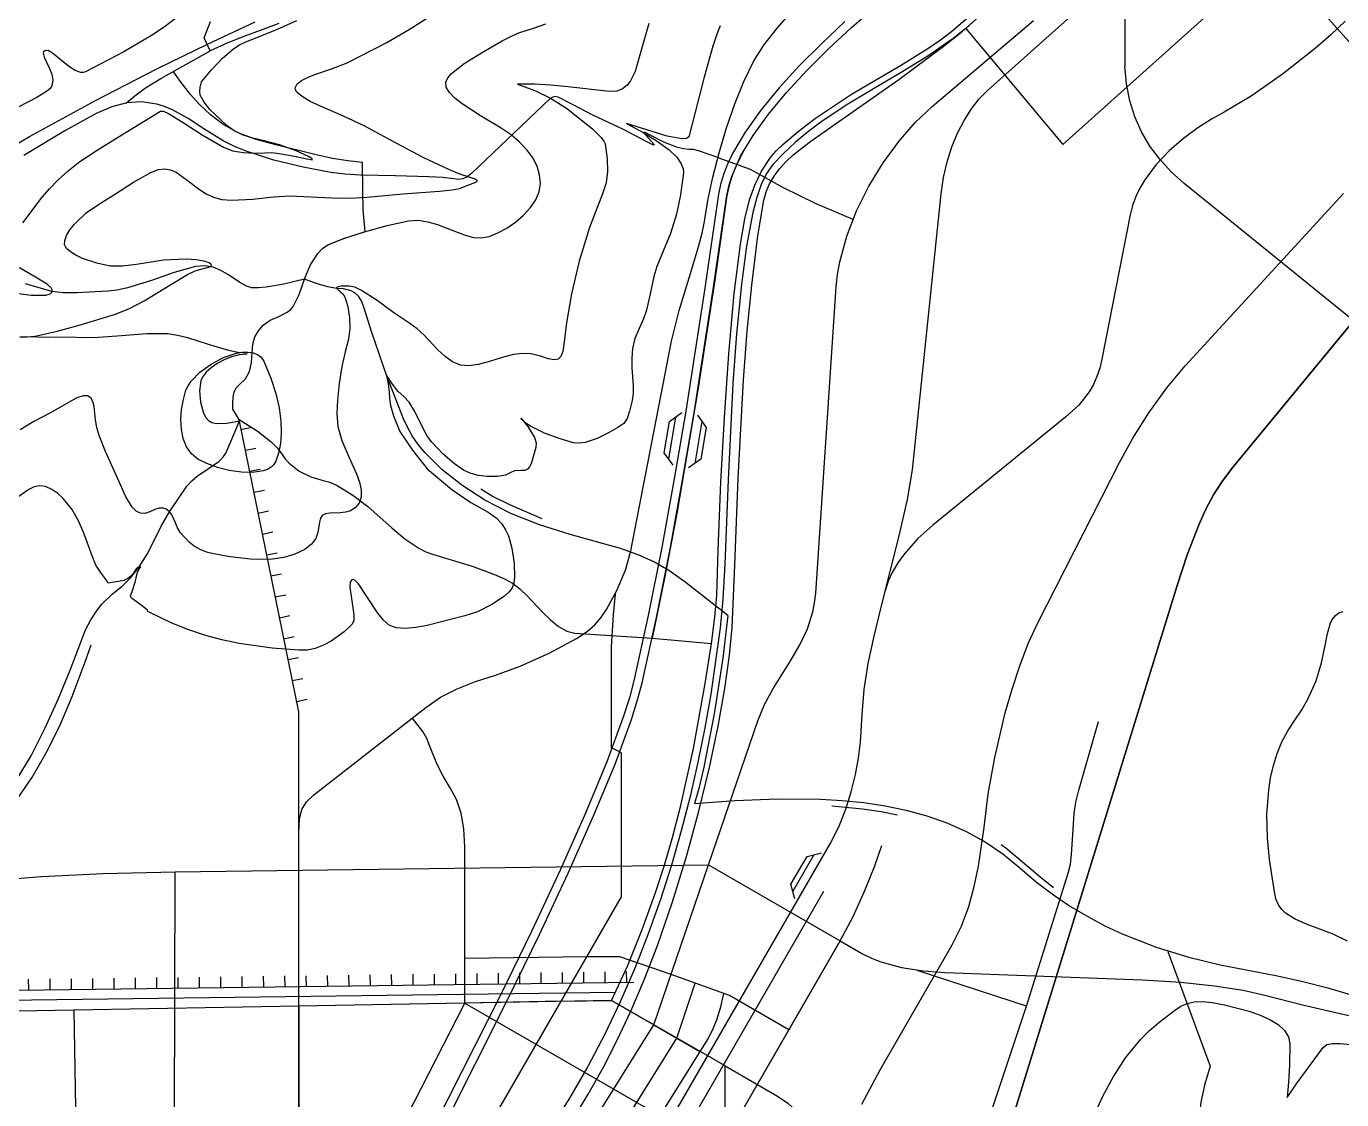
# Model space of a CAD drawing. Header units: millimetres. Extents: x 2 to 2848, y 1 to 2248.
# Drawn here: x 520.7 to 767.1, y 692.7 to 893.7 of the extents above; entities that cross this region are included whole.
import ezdxf

# ---------------------------------------------------------------- set-up
doc = ezdxf.new("R2010")
doc.units = ezdxf.units.MM
for name, color, linetype in [('100m', 7, 'CONTINUOUS'), ('1x', 7, 'CONTINUOUS'), ('1xx', 7, 'CONTINUOUS'), ('1x淵', 7, 'CONTINUOUS'), ('200m', 7, 'CONTINUOUS'), ('500m', 7, 'CONTINUOUS'), ('9x', 7, 'CONTINUOUS'), ('9xx', 7, 'CONTINUOUS'), ('9xx淵', 7, 'CONTINUOUS'), ('9x淵', 7, 'CONTINUOUS'), ('州境', 7, 'CONTINUOUS'), ('市街地', 7, 'CONTINUOUS'), ('新幹線', 7, 'CONTINUOUS'), ('汀洲市道', 7, 'CONTINUOUS'), ('汀洲電鉄', 7, 'CONTINUOUS'), ('河川・湖沼', 7, 'CONTINUOUS'), ('浦州市道', 7, 'CONTINUOUS'), ('浦州線', 7, 'CONTINUOUS'), ('濼水電鉄', 7, 'CONTINUOUS'), ('禾州新交通', 7, 'CONTINUOUS'), ('纜車・索道', 7, 'CONTINUOUS'), ('自轉車道・登山道', 7, 'CONTINUOUS'), ('西原電鉄', 7, 'CONTINUOUS'), ('車廠', 7, 'CONTINUOUS'), ('青空急行', 7, 'CONTINUOUS'), ('高速道路', 7, 'CONTINUOUS')]:
    doc.layers.add(name, color=color, linetype=linetype)

msp = doc.modelspace()

# ---------------------------------------------------------------- linework, layer by layer
at = {"layer": '100m', "color": 1}
for points in [[(548.627711, 895.14745), (546.540948, 893.564049), (544.128367, 891.962374), (538.968735, 888.933157), (531.812498, 885.17393), (531.371696, 885.031013), (530.896788, 885.03518), (529.869458, 885.403375), (528.780117, 886.115735), (527.678375, 887.009477), (525.636123, 888.689991), (524.794833, 889.1512), (524.139578, 889.14267), (523.939136, 888.951889), (523.869307, 888.683011), (524.036221, 887.945849), (524.999471, 885.918067), (525.454741, 884.766975), (525.665064, 883.617432), (525.459907, 882.539203), (525.148233, 882.048632), (524.668738, 881.60205), (522.661628, 880.400314), (519.203442, 878.586213)], [(520.041298, 856.89447), (523.661396, 861.691102), (525.027472, 863.28765), (526.643211, 864.960886), (528.541233, 866.669677), (530.754158, 868.37289), (533.958776, 870.509042), (537.782293, 872.89037), (545.852118, 877.81891), (546.399729, 877.806839), (547.317196, 877.394584), (550.052458, 875.693195), (553.639435, 873.362099), (557.659658, 871.04865), (559.405602, 870.393639), (561.33748, 870.042957), (563.356767, 869.940297), (565.364938, 870.02935), (566.672953, 870.042929), (568.09158, 869.909304), (570.930195, 869.39429), (573.219837, 868.872001), (574.299558, 868.73013), (574.19273, 868.950813), (573.579622, 869.329933), (571.242953, 870.376182), (568.106326, 871.494286), (564.986518, 872.30965), (563.128464, 872.733614), (561.319815, 873.325047), (559.656288, 874.117612), (558.233598, 875.14497), (555.106278, 878.131642), (553.984687, 879.493773), (553.285158, 880.79949), (553.19286, 881.510566), (553.265661, 882.320362), (553.508318, 883.32183), (555.403814, 885.558387), (557.460535, 887.72053), (559.591668, 889.535407), (560.658009, 890.227356), (561.710398, 890.73017), (567.77929, 893.144495), (571.365634, 894.785739)], [(650.670618, 893.79459), (650.027309, 892.253251), (649.282813, 890.007358), (647.639264, 884.207361), (644.776971, 873.01271), (644.368029, 872.670086), (643.477175, 872.607407), (640.728756, 873.14388), (633.109161, 875.52774), (636.210302, 873.819349), (638.846671, 872.220371), (641.104631, 870.60177), (642.527288, 869.194757), (643.355096, 867.982065), (643.726596, 867.016648), (643.780333, 866.35146), (643.211845, 862.123028), (642.481301, 858.497564), (641.374339, 854.91985), (639.676598, 850.83467), (638.81656, 848.718098), (638.238863, 846.84859), (637.557581, 843.587913), (636.886921, 840.526933), (636.322505, 838.907049), (635.481058, 837.13995), (634.685458, 835.267338), (634.258335, 833.393034), (634.106028, 831.544548), (634.134873, 829.749392), (634.361368, 826.429117), (634.371693, 824.959021), (634.188518, 823.6523), (633.687749, 821.637545), (633.251548, 820.286362), (632.612157, 819.343423), (631.501818, 818.5534), (629.779086, 817.574695), (627.652528, 816.504987), (625.379315, 815.748086), (624.268079, 815.613128), (623.216618, 815.7078), (620.723973, 816.429373), (617.780698, 817.541538), (615.123728, 818.823333), (614.1329, 819.458792), (613.489998, 820.0538), (613.29955, 820.345113), (613.517847, 820.157348), (614.659813, 818.761263), (615.874177, 816.698895), (616.18297, 815.678279), (616.119218, 814.8036), (615.256508, 811.791075), (614.977884, 811.212207), (614.597217, 810.778378), (614.076072, 810.527254), (613.376018, 810.4965), (612.152341, 810.452689), (611.348351, 810.103113), (610.450689, 809.672255), (608.945998, 809.3846), (607.048256, 809.377738), (605.332558, 809.60765), (603.827175, 810.026638), (602.560378, 810.587), (600.927553, 811.747081), (598.743401, 813.663575), (596.665302, 815.836306), (595.871454, 816.862456), (595.350638, 817.7651), (593.478541, 821.58855), (592.400553, 823.310281), (591.398078, 824.3743), (590.373311, 825.336448), (589.317643, 826.670055), (588.159378, 828.36341), (588.46828, 826.662217), (588.659545, 825.233975), (588.702138, 824.0413), (588.903118, 822.66527), (589.474401, 820.773738), (590.637938, 817.8268), (593.04906, 814.355688), (595.811858, 810.835), (600.429898, 806.9867), (603.959433, 804.5068), (607.201658, 802.6952), (608.706021, 801.65298), (609.760642, 800.543512), (610.48528, 799.400539), (610.999698, 798.2578), (611.65845, 795.95167), (612.082551, 793.187412), (612.138195, 790.533648), (611.986032, 789.425896), (611.691578, 788.559), (611.137456, 787.800507), (610.269585, 786.995537), (607.905195, 785.395925), (605.223613, 784.059675), (602.850038, 783.2863), (599.892396, 782.523072), (595.790856, 781.497925), (593.662253, 781.11229), (591.669031, 780.931366), (589.951642, 781.045214), (588.650538, 781.5439), (587.602486, 782.487697), (586.564191, 783.774114), (584.5981, 786.758912), (582.914734, 789.266505), (582.229843, 789.956414), (581.93548, 790.093033), (581.676558, 790.0651), (581.361957, 789.580293), (581.319588, 788.678161), (581.691511, 786.137113), (582.072257, 783.472333), (582.040918, 782.415537), (581.741758, 781.7142), (580.224139, 780.329409), (577.787523, 778.580625), (576.348317, 777.796159), (574.827834, 777.192403), (573.275564, 776.859927), (571.740998, 776.8893), (566.753596, 777.227006), (560.599258, 778.130475), (557.333937, 778.819472), (554.07622, 779.680031), (550.925887, 780.722194), (547.982718, 781.956), (543.469198, 784.130938), (543.378577, 784.350183), (542.182958, 785.3236), (540.586861, 786.469542), (540.282111, 786.783803), (540.218531, 787.054212), (540.551784, 787.849352), (541.060438, 789.6267), (541.53254, 791.472742), (541.960793, 792.257638), (542.125954, 792.428639), (541.808778, 792.433), (541.524414, 792.356384), (541.273139, 792.093219), (540.692223, 791.23035), (540.273762, 790.742199), (539.710754, 790.290606), (538.958789, 789.931348), (537.973458, 789.7202), (536.428361, 789.457511), (536.01539, 789.426938), (535.739554, 789.987345), (534.605858, 791.4976), (533.748271, 792.806204), (533.004639, 794.54402), (531.468283, 798.807662), (530.48008, 801.083675), (529.214875, 803.289273), (527.574927, 805.299551), (526.583882, 806.19241), (525.462498, 806.9896), (524.30908, 807.512557), (523.217674, 807.638639), (522.169675, 807.436061), (521.146482, 806.973034), (519.100094, 805.538487)], [(518.30497, 843.773087), (521.593605, 843.357952), (524.332037, 843.374087), (525.195831, 843.597818), (525.563158, 843.99409), (525.536961, 844.352782), (525.35554, 844.710838), (524.607447, 845.428522), (522.133218, 846.894515), (519.427239, 848.447695)], [(768.164512, 722.392103), (765.499588, 723.704281), (760.492033, 725.572225), (758.346721, 726.483172), (756.571935, 727.615556), (755.854321, 728.320285), (755.266335, 729.146969), (754.82031, 730.117808), (754.52858, 731.255), (753.555461, 737.649369), (753.186756, 741.704338), (753.088868, 746.104775), (753.405979, 750.680891), (753.765218, 752.981768), (754.282275, 755.262894), (754.975175, 757.503044), (755.861941, 759.680994), (756.960595, 761.775521), (758.28916, 763.7654), (759.611561, 765.67981), (760.698927, 767.555406), (762.283836, 771.15013), (763.274446, 774.469517), (763.901318, 777.433513), (764.395011, 779.962063), (764.986085, 781.975114), (765.390191, 782.76331), (765.905102, 783.392611), (766.559638, 783.85301), (767.38262, 784.1345)], [(720.872206, 690.050434), (722.36397, 693.36915), (724.248096, 696.92076), (726.583752, 700.521969), (729.430104, 703.98948), (731.063281, 705.61582), (732.84632, 707.14), (735.755349, 709.402764), (736.960075, 710.178244), (738.15209, 710.715287), (739.446754, 711.013021), (740.959426, 711.070567), (742.805468, 710.887052), (745.10024, 710.4616), (749.739025, 709.259511), (751.812461, 708.522411), (753.643125, 707.684062), (755.171916, 706.736556), (756.339733, 705.671983), (757.087474, 704.482434), (757.35604, 703.16), (757.295624, 699.158202), (757.12527, 695.960787), (756.8657, 693.0743), (758.715358, 695.813325), (763.5995, 702.4534), (764.30915, 703.001153), (765.347507, 703.216089), (766.812804, 703.185028), (768.803275, 702.994787)]]:
    msp.add_lwpolyline(points, dxfattribs=at)
at = {"layer": '1x', "color": 1}
for points in [[(571.722878, 658.6481), (571.722878, 710.2182), (571.722878, 742.7857), (571.85037, 745.231072), (572.296726, 747.048225), (573.157767, 748.479241), (574.529313, 749.7662), (595.522281, 766.1631), (598.304329, 768.039334), (601.396695, 769.61465), (604.811012, 770.973291), (608.55891, 772.1995), (613.17359, 773.872705), (618.646328, 776.300437), (623.734326, 779.025227), (625.745672, 780.356057), (627.194784, 781.5896), (628.307438, 782.914288), (629.395521, 784.506711), (631.393235, 788.194512), (632.978442, 792.052508), (633.941659, 795.4802), (641.526998, 834.71512), (642.966178, 840.497709), (644.839357, 846.627215), (646.599842, 852.413333), (647.266984, 854.961902), (647.700944, 857.16576), (648.37874, 861.092947), (649.316914, 865.438262), (650.486871, 870.021531), (651.860012, 874.662579), (653.40774, 879.181232), (655.101456, 883.397316), (656.912564, 887.130657), (658.812465, 890.20108), (661.3927, 893.444938), (665.052087, 897.603432)], [(598.590204, 643.1363), (604.969784, 653.3659), (638.208065, 706.6794), (648.449345, 736.6806), (657.710185, 763.6214), (658.985809, 766.677398), (660.541655, 769.544894), (663.979721, 775.055625), (665.604798, 777.869486), (666.995806, 780.836094), (668.024174, 784.040761), (668.362189, 785.759027), (668.561329, 787.5688), (672.39662, 844.91145), (672.64223, 847.246896), (673.061361, 849.615207), (674.371672, 854.396558), (676.230528, 859.147767), (678.540906, 863.7611), (681.205781, 868.128821), (684.12813, 872.143194), (687.210927, 875.696486), (690.35715, 878.68096), (709.34788, 894.76509)], [(620.339244, 880.46213), (619.619279, 880.532339), (619.195831, 880.392455), (618.779565, 880.09884), (604.078358, 866.15237), (603.270758, 865.516536), (602.479516, 865.157213), (601.665229, 865.037585), (600.788494, 865.12084)], [(650.213569, 869.10659), (646.578423, 870.40611), (645.649918, 870.619126), (644.801465, 870.660515), (643.865122, 870.732557), (642.672946, 871.03753), (640.134332, 872.039753), (637.691724, 873.28259), (636.603925, 873.839814), (636.398655, 873.877047), (636.371528, 873.787288), (637.33028, 872.66721), (638.282666, 871.550807), (638.251957, 871.463115), (638.042311, 871.502875), (636.943371, 872.06653), (632.574372, 874.349681), (626.840586, 877.09454), (623.02865, 879.041431), (620.339244, 880.46213)], [(600.788494, 865.12084), (598.691312, 865.386832), (596.071028, 865.542231), (589.858696, 865.677302), (583.346588, 865.838162), (580.351583, 866.025797), (577.729793, 866.33692), (572.573898, 867.311097), (567.071595, 868.657989), (561.858694, 870.329366), (559.559459, 871.271666), (557.571003, 872.277), (554.147133, 874.390514), (551.017049, 876.416333), (548.053594, 878.091357), (546.594614, 878.715104), (545.129607, 879.15249), (542.275037, 879.539095), (539.516944, 879.368814), (536.723775, 878.646036), (533.763981, 877.37515), (527.931304, 874.130755), (520.261455, 869.49394)], [(650.213569, 869.10659), (656.260268, 866.94496), (662.480979, 863.53058), (668.561964, 860.515815), (675.53041, 857.59051)], [(514.140149, 733.761294), (523.55832, 734.495675), (535.117021, 735.052869), (548.6048, 735.3764), (648.44934, 736.6806)]]:
    msp.add_lwpolyline(points, dxfattribs=at)
at = {"layer": '1xx', "color": 2}
for points in [[(539.37664, 879.33957), (540.996581, 880.704495), (543.027567, 882.164276), (545.87795, 883.92327)], [(527.110927, 549.3478), (573.120989, 628.394), (625.678691, 719.4266), (632.168477, 730.6672), (632.168477, 757.6345), (630.30171, 758.57), (630.30171, 767.8309), (630.30171, 777.4885), (630.666472, 783.483012), (631.031234, 787.3443)], [(575.11055, 656.6534), (589.329284, 684.3893), (602.849202, 710.78), (602.849202, 740.05), (602.67618, 743.403803), (602.156625, 746.342125), (601.289804, 748.895959), (600.074985, 751.0963), (598.768604, 753.248122), (597.660662, 755.46195), (596.238526, 759.0338), (595.704192, 760.305073), (594.940414, 761.613537), (592.997381, 764.1932)], [(663.544457, 705.7521), (652.424945, 712.172), (641.515349, 716.1383), (631.891958, 719.4266), (625.678695, 719.4266), (602.858143, 719.1332)], [(620.877248, 711.1103), (602.849202, 710.78), (571.722878, 710.2183), (529.629681, 709.4576), (508.496082, 709.0831)], [(529.629681, 709.4576), (529.934796, 691.1737), (521.27578, 670.5448)]]:
    msp.add_lwpolyline(points, dxfattribs=at)
at = {"layer": '1x淵', "color": 1}
for points in [[(571.722878, 658.6481), (571.722878, 710.2182), (571.722878, 742.7857), (571.85037, 745.231072), (572.296726, 747.048225), (573.157767, 748.479241), (574.529313, 749.7662), (595.522281, 766.1631), (598.304329, 768.039334), (601.396695, 769.61465), (604.811012, 770.973291), (608.55891, 772.1995), (613.17359, 773.872705), (618.646328, 776.300437), (623.734326, 779.025227), (625.745672, 780.356057), (627.194784, 781.5896), (628.307438, 782.914288), (629.395521, 784.506711), (631.393235, 788.194512), (632.978442, 792.052508), (633.941659, 795.4802), (641.526998, 834.71512), (642.966178, 840.497709), (644.839357, 846.627215), (646.599842, 852.413333), (647.266984, 854.961902), (647.700944, 857.16576), (648.37874, 861.092947), (649.316914, 865.438262), (650.486871, 870.021531), (651.860012, 874.662579), (653.40774, 879.181232), (655.101456, 883.397316), (656.912564, 887.130657), (658.812465, 890.20108), (661.3927, 893.444938), (665.052087, 897.603432)], [(604.969784, 653.3659), (638.208065, 706.6794), (648.449345, 736.6806), (657.710185, 763.6214), (658.985809, 766.677398), (660.541655, 769.544894), (663.979721, 775.055625), (665.604798, 777.869486), (666.995806, 780.836094), (668.024174, 784.040761), (668.362189, 785.759027), (668.561329, 787.5688), (672.39662, 844.91145), (672.64223, 847.246896), (673.061361, 849.615207), (674.371672, 854.396558), (676.230528, 859.147767), (678.540906, 863.7611), (681.205781, 868.128821), (684.12813, 872.143194), (687.210927, 875.696486), (690.35715, 878.68096), (709.34788, 894.76509)], [(514.140149, 733.761294), (523.55832, 734.495675), (535.117021, 735.052869), (548.6048, 735.3764), (648.44934, 736.6806)]]:
    msp.add_lwpolyline(points, dxfattribs=at)
at = {"layer": '200m', "color": 1}
for points in [[(519.47598, 835.56527), (520.869753, 835.548934), (522.351537, 835.70122), (526.490368, 836.593047), (530.627162, 837.746408), (537.412174, 839.81717), (540.044569, 840.835925), (542.755893, 842.284401), (547.608506, 845.24274), (550.917636, 847.242246), (552.331033, 847.913134), (553.875976, 848.3297), (555.061358, 848.654183), (555.311479, 848.839446), (555.360992, 849.031285), (554.941503, 849.408387), (553.969516, 849.73287), (552.522502, 849.959419), (550.672078, 850.071965), (546.392425, 849.91996), (541.352724, 849.113136), (538.723252, 848.775499), (536.383182, 848.79742), (533.921797, 849.320685), (531.214858, 850.247359), (529.98855, 850.823607), (528.963947, 851.454666), (528.228747, 852.125189), (527.870648, 852.81983), (527.902621, 853.609842), (528.24921, 854.544555), (528.86547, 855.575736), (529.706456, 856.65515), (531.882823, 858.765745), (534.418751, 860.49047), (537.38586, 862.316042), (540.756379, 864.501178), (544.021661, 866.317984), (545.455886, 866.860798), (546.673058, 867.03857), (547.738221, 866.843974), (548.774882, 866.376428), (550.859167, 864.898721), (553.118847, 863.157932), (554.374753, 862.361531), (555.746858, 861.70654), (557.327943, 861.294336), (559.138144, 861.137673), (563.10649, 861.335479), (566.97309, 861.788973), (570.059141, 861.98717), (577.996889, 861.580822), (581.358321, 861.51908), (584.464971, 861.70654), (591.293707, 862.337964), (598.122444, 862.82907), (600.475668, 863.06001), (601.864217, 863.343566), (603.922192, 864.13869), (604.917562, 864.540639), (605.220119, 864.828581), (604.803555, 865.098983), (603.641559, 865.44831), (601.903681, 866.031503), (599.841321, 866.886557), (595.129025, 869.09654), (589.984087, 871.809329), (583.99725, 875.08338), (580.085928, 876.891417), (575.788735, 878.743301), (573.890077, 879.655541), (572.36852, 880.542568), (571.38192, 881.392323), (571.138559, 881.799457), (571.088132, 882.19275), (571.440933, 882.915524), (572.226742, 883.554986), (573.35238, 884.133059), (574.724668, 884.671669), (577.836478, 885.718195), (580.816742, 886.86996), (588.206745, 890.693588), (592.603328, 893.22367), (596.719278, 895.85022)], [(637.305576, 894.257229), (635.045497, 886.35174), (634.71998, 885.224186), (633.89208, 883.513974), (633.230083, 882.685195), (632.370906, 882.004542), (631.290688, 881.569943), (629.965568, 881.47933), (622.138593, 882.39022), (618.953256, 882.709888), (615.904765, 882.85776), (612.716514, 882.89807), (615.931159, 881.660029), (618.909189, 880.234668), (621.876334, 878.38036), (626.744231, 874.482506), (628.396257, 872.853805), (628.890646, 872.20064), (629.11209, 871.68584), (629.484748, 868.867738), (629.555929, 866.487686), (629.281642, 864.375589), (628.617895, 862.36135), (626.199299, 856.056885), (624.274752, 849.707148), (622.843076, 843.635852), (621.903092, 838.16671), (621.39873, 834.107012), (621.168253, 832.780995), (620.844758, 831.882859), (620.347631, 831.381598), (619.596256, 831.246206), (618.510017, 831.445679), (617.0083, 831.94901), (615.290259, 832.380213), (613.603269, 832.443655), (611.939048, 832.22885), (610.289311, 831.825313), (607.000157, 830.810097), (605.344174, 830.377446), (603.669541, 830.11412), (602.05161, 830.253681), (600.553006, 830.886578), (599.146356, 831.887639), (597.804286, 833.131693), (595.204394, 835.848096), (593.891825, 837.070103), (592.534343, 838.03442), (589.547446, 840.022931), (586.399318, 842.333901), (583.474432, 844.247996), (582.215852, 844.831423), (581.157261, 845.04588), (579.662778, 845.01074), (578.924839, 844.86398), (578.827945, 844.729363), (578.906235, 844.543587), (579.569761, 843.98755), (580.02348, 843.52918), (580.396583, 842.875473), (580.92575, 841.143278), (581.20687, 839.113426), (581.289552, 837.10838), (581.035304, 835.086798), (580.446193, 832.742753), (579.782667, 830.001825), (579.305177, 826.7896), (579.015828, 823.713214), (578.871451, 821.171963), (579.064581, 818.779755), (579.787755, 816.1505), (581.123158, 813.090363), (582.567914, 809.88585), (583.11722, 808.333891), (583.436968, 806.871163), (583.441525, 805.539441), (583.045261, 804.3805), (582.323561, 803.515013), (581.447033, 802.980859), (580.472874, 802.695626), (579.458282, 802.5769), (577.536586, 802.509316), (576.743878, 802.395631), (576.139526, 802.1188), (575.78854, 801.596587), (575.626871, 800.842022), (575.325917, 798.877775), (574.91385, 797.789064), (574.145533, 796.709941), (572.884575, 795.700891), (570.994586, 794.8224), (570.994586, 794.8224), (568.928269, 794.250771), (566.824255, 793.93852), (564.7243, 793.839282), (562.67016, 793.906688), (558.866346, 794.355961), (555.74686, 794.9154), (554.455316, 795.248959), (553.254764, 795.742602), (552.15726, 796.372203), (551.174863, 797.113637), (549.603616, 798.835505), (549.038881, 799.767687), (548.63748, 800.7152), (547.905202, 802.31275), (547.448626, 802.870897), (546.918604, 803.25255), (546.305269, 803.445653), (545.598755, 803.43815), (544.789196, 803.217984), (543.866725, 802.7731), (542.927078, 802.434738), (542.067456, 802.504173), (541.280183, 802.9244), (540.557588, 803.638413), (539.275734, 805.71977), (538.160509, 808.2922), (535.529581, 814.068587), (534.332512, 817.079561), (533.913209, 818.554354), (533.670397, 819.9853), (533.380997, 822.483191), (533.140924, 823.430138), (532.758343, 824.1129), (532.174055, 824.484337), (531.328866, 824.497309), (530.163579, 824.104677), (528.618999, 823.2593), (525.211934, 821.310977), (522.129353, 819.669562), (519.555422, 818.115842)]]:
    msp.add_lwpolyline(points, dxfattribs=at)
at = {"layer": '500m', "color": 1}
msp.add_lwpolyline([(565.19486, 830.97331), (566.509142, 827.83482), (567.455366, 824.920303), (568.069896, 822.23204), (568.389097, 819.772314), (568.449334, 817.543405), (568.28697, 815.547595), (567.938371, 813.787167), (567.4399, 812.2644), (567.070478, 811.627324), (566.536621, 811.114118), (565.858062, 810.717108), (565.054533, 810.428622), (563.151492, 810.146528), (560.985357, 810.20645), (558.713985, 810.547004), (556.495233, 811.106803), (554.486959, 811.824464), (552.84702, 812.6386), (551.614864, 813.653713), (550.707189, 814.971378), (550.097688, 816.525823), (549.76005, 818.251275), (549.667966, 820.081961), (549.795126, 821.952109), (550.11522, 823.795946), (550.60194, 825.5477), (550.988834, 826.399461), (551.570428, 827.25993), (553.210848, 828.940937), (555.309467, 830.458614), (557.65255, 831.680854), (560.026365, 832.47555), (561.158004, 832.671286), (562.217177, 832.710596), (563.177165, 832.576967), (564.011253, 832.253885), (564.692724, 831.724837), (565.19486, 830.97331)], close=True, dxfattribs=at)
at = {"layer": '9x', "color": 1}
for points in [[(721.449, 946.24331), (736.77853, 926.13519), (772.91403, 885.8909), (776.390324, 881.872475), (779.6609, 877.4573), (795.20519, 854.43855), (796.820868, 852.499479), (797.714838, 851.747925), (798.671656, 851.138457), (799.695394, 850.66865), (800.790122, 850.336077), (803.20883, 850.07293), (836.28175, 850.07293)], [(648.449343, 736.6806), (673.15047, 722.4195), (677.34912, 719.9954), (678.978431, 719.171792), (680.761327, 718.475297), (684.654667, 717.430225), (688.762737, 716.793341), (692.81913, 716.4978), (729.79993, 715.1173)], [(729.79993, 715.1173), (736.968627, 714.693548), (743.27017, 714.024612), (748.621186, 713.16572), (752.9383, 712.1721), (759.73317, 710.42683), (767.828521, 708.565337), (775.658292, 706.987102), (781.65642, 706.0916), (793.267619, 705.074387), (799.323154, 704.394748), (804.10706, 703.566), (805.938298, 703.245627), (808.076654, 703.084281), (810.444016, 703.088789), (812.962271, 703.265975), (815.553309, 703.622664), (818.139018, 704.165681), (820.641285, 704.901852), (822.982, 705.838)]]:
    msp.add_lwpolyline(points, dxfattribs=at)
at = {"layer": '9xx', "color": 2}
for points in [[(701.34862, 690.1423), (708.02497, 710.2183), (715.83018, 735.0891), (716.256213, 736.822548), (716.501733, 738.600175), (716.710551, 742.319375), (716.975277, 746.309512), (717.29068, 748.425812), (717.81455, 750.6334), (721.53005, 763.5338)], [(650.535187, 683.2485), (673.15047, 722.4195), (675.56495, 727.014752), (677.773605, 731.891412), (679.625905, 736.505892), (680.97132, 740.3146)], [(708.02496, 710.2183), (687.55082, 716.896)], [(602.849202, 710.78), (650.535187, 683.2485)]]:
    msp.add_lwpolyline(points, dxfattribs=at)
at = {"layer": '9xx淵', "color": 1}
for points in [[(701.34862, 690.1423), (708.02497, 710.2183), (715.83018, 735.0891), (716.256213, 736.822548), (716.501733, 738.600175), (716.710551, 742.319375), (716.975277, 746.309512), (717.29068, 748.425812), (717.81455, 750.6334), (721.53005, 763.5338)], [(650.535185, 683.2485), (673.15047, 722.4195), (675.56495, 727.014752), (677.773605, 731.891412), (679.625905, 736.505892), (680.97132, 740.3146)], [(708.02496, 710.2183), (687.55082, 716.896)], [(602.8492, 710.78), (650.535185, 683.2485)]]:
    msp.add_lwpolyline(points, dxfattribs=at)
at = {"layer": '9x淵', "color": 1}
for points in [[(721.449, 946.24331), (736.77853, 926.13519), (772.91403, 885.8909), (776.390324, 881.872475), (779.6609, 877.4573), (795.20519, 854.43855), (796.820868, 852.499479), (797.714838, 851.747925), (798.671656, 851.138457), (799.695394, 850.66865), (800.790122, 850.336077), (803.20883, 850.07293), (836.28175, 850.07293)], [(648.449345, 736.6806), (673.15047, 722.4195), (677.34912, 719.9954), (678.978431, 719.171792), (680.761327, 718.475297), (684.654667, 717.430225), (688.762737, 716.793341), (692.81913, 716.4978), (729.79993, 715.1173)], [(729.79993, 715.1173), (736.968627, 714.693548), (743.27017, 714.024612), (748.621186, 713.16572), (752.9383, 712.1721), (759.73317, 710.42683), (767.828521, 708.565337), (775.658292, 706.987102), (781.65642, 706.0916), (793.267619, 705.074387), (799.323154, 704.394748), (804.10706, 703.566), (805.939621, 703.244966), (808.078529, 703.082692), (810.445868, 703.086231), (812.963722, 703.262637), (815.554178, 703.618964), (818.13932, 704.162264), (820.641232, 704.899592), (822.982, 705.838)]]:
    msp.add_lwpolyline(points, dxfattribs=at)
at = {"layer": '州境', "color": 1}
for points in [[(572.822909, 846.34636), (573.095761, 847.144241), (573.914316, 849.00872), (575.278573, 851.146049), (576.165341, 852.068986), (577.188534, 852.76248), (580.103085, 853.948972), (584.034628, 855.209879), (588.313436, 856.371566), (592.269784, 857.2604), (594.070708, 857.378997), (595.887134, 857.117773), (597.69736, 856.592999), (599.47968, 855.920948), (602.873788, 854.600098), (604.442168, 854.183844), (605.895826, 854.0854), (607.383002, 854.373233), (609.007977, 855.000206), (610.683111, 855.909184), (612.320764, 857.043029), (613.833294, 858.344605), (615.133061, 859.756777), (616.132424, 861.222407), (616.743742, 862.68436), (616.981114, 864.295219), (616.847684, 865.912866), (616.368242, 867.51662), (615.567575, 869.085799), (614.470474, 870.599721), (613.101727, 872.037704), (611.486122, 873.379068), (609.64845, 874.60313), (605.79199, 876.910718), (602.347799, 879.182296), (600.982682, 880.277426), (599.963486, 881.330966), (599.37116, 882.332055), (599.286656, 883.26983), (599.644243, 884.056903), (600.358145, 884.894575), (602.69113, 886.72254), (605.958087, 888.755375), (609.831488, 890.99473), (611.447998, 891.828111), (612.971951, 892.456409), (615.719374, 893.348264), (618.028131, 894.171304)], [(572.822909, 846.34636), (568.912037, 845.428576), (565.651254, 844.867363), (564.169303, 844.732098), (562.96718, 844.75884), (561.931843, 845.065023), (560.848447, 845.658011), (558.469264, 847.23931), (557.139371, 847.995078), (555.693206, 848.572562), (554.113716, 848.85549), (552.383847, 848.72759), (548.370655, 847.594835), (543.941985, 846.065201), (539.649741, 844.70921), (537.727249, 844.274617), (536.045827, 844.09738), (530.158847, 843.816282), (527.59983, 843.781145), (525.462493, 844.03128), (520.526361, 845.503031)], [(583.935409, 841.12082), (583.474972, 842.277985), (582.906015, 843.14757), (582.256442, 843.770659), (581.554159, 844.188334), (580.103085, 844.571773), (578.776034, 844.62655), (577.176146, 844.895209), (575.204205, 845.48626), (572.823, 846.34597)], [(605.862753, 807.0557), (608.157186, 805.680577), (611.195761, 804.141138), (617.272909, 801.4995)], [(652.097499, 783.3592), (651.194025, 775.360847), (649.541673, 764.940425), (647.614014, 754.934866), (646.694935, 750.9742), (645.884619, 748.1811)], [(683.90261, 745.9415), (680.806148, 746.593366), (677.319429, 747.122475), (671.57816, 747.6721)], [(713.08845, 732.3776), (710.510134, 734.429713), (706.49358, 737.8499), (704.160814, 739.820187), (703.2663, 740.4224)], [(734.51011, 720.4501), (742.41461, 698.9817), (741.362236, 695.432875), (740.678194, 692.213644), (740.480874, 690.597723), (740.45018, 689.1128), (740.339096, 687.746449), (739.92984, 686.443128), (739.318878, 685.239562), (738.602679, 684.172475), (737.240438, 682.594634), (736.61486, 682.0034)]]:
    msp.add_lwpolyline(points, dxfattribs=at)
at = {"layer": '市街地', "color": 7}
for points in [[(691.88057, 923.67926), (693.82286, 918.352712), (695.69102, 911.981978), (696.549186, 908.323971), (697.331082, 904.307635), (698.017462, 899.90054), (698.58908, 895.07026), (696.64804, 893.28551), (714.86577, 871.57155), (765.26704, 916.82696), (746.48398, 957.37066), (721.449, 946.24329)], [(658.294252, 635.3831), (633.888504, 593.4593), (610.844486, 606.2799), (579.683019, 624.607813), (564.069764, 633.714445), (548.356889, 642.6484), (548.604804, 735.3765), (648.449345, 736.6807), (648.449345, 736.6807), (673.15047, 722.4195), (631.748818, 650.7092)]]:
    msp.add_lwpolyline(points, close=True, dxfattribs=at)
at = {"layer": '新幹線', "color": 1}
msp.add_lwpolyline([(674.030043, 894.58401), (669.676122, 890.5074), (665.538651, 886.361266), (661.708523, 882.185335), (658.276636, 878.019334), (655.333883, 873.902991), (652.971161, 869.876033), (652.035716, 867.908488), (651.279365, 865.978187), (650.713469, 864.090095), (650.349391, 862.24918), (647.79657, 844.65067), (644.205578, 821.615906), (642.066946, 808.987084), (639.724185, 796.111784), (637.195768, 783.360869), (634.500164, 771.1052), (633.657719, 767.929731), (632.52113, 764.32744), (629.447733, 755.977363), (625.444407, 746.324916), (620.675585, 735.640047), (615.305701, 724.192703), (609.499187, 712.252832), (597.234007, 687.9753)], dxfattribs=at)
msp.add_lwpolyline([(674.030043, 894.58401), (669.676122, 890.5074), (665.538651, 886.361266), (661.708523, 882.185335), (658.276636, 878.019334), (655.333883, 873.902991), (652.971161, 869.876033), (652.035716, 867.908488), (651.279365, 865.978187), (650.713469, 864.090095), (650.349391, 862.24918), (647.79657, 844.65067), (644.205578, 821.615906), (642.066946, 808.987084), (639.724185, 796.111784), (637.195768, 783.360869), (634.500164, 771.1052), (633.657719, 767.929731), (632.52113, 764.32744), (629.447733, 755.977363), (625.444407, 746.324916), (620.675585, 735.640047), (615.305701, 724.192703), (609.499187, 712.252832), (597.234007, 687.9753)], dxfattribs=at)
at = {"layer": '汀洲市道', "color": 1}
for points in [[(602.939978, 640.6574), (642.556014, 704.1974), (645.993771, 714.534)], [(607.21964, 638.0849), (648.262203, 703.9167), (649.153652, 705.562509), (650.04473, 707.6601), (650.816289, 710.049216), (651.349176, 712.5696)], [(620.877248, 711.1103), (630.325122, 711.2834), (638.208065, 706.6794), (646.882509, 701.7033)]]:
    msp.add_lwpolyline(points, dxfattribs=at)
at = {"layer": '汀洲電鉄', "color": 6}
for points in [[(571.72288, 710.2182), (571.723, 765.3051)], [(571.722878, 710.2182), (529.629681, 709.4576), (508.490083, 709.0829), (504.670247, 717.2845), (464.54684, 716.559)], [(598.590204, 643.1363), (619.512766, 631.0566), (621.407023, 632.1496), (632.63425, 625.6675), (651.569614, 656.6938), (651.569824, 699.0174), (630.325122, 711.2833), (571.722878, 710.2182), (571.722878, 658.6481)], [(598.5902, 643.1363), (604.96978, 653.3659), (638.20806, 706.6794)]]:
    msp.add_lwpolyline(points, dxfattribs=at)
at = {"layer": '河川・湖沼', "color": 4}
for points in [[(515.102915, 869.445832), (521.291168, 873.043417), (533.664574, 879.81613), (545.145011, 885.720679), (554.665878, 890.391195), (563.562493, 894.56665)], [(623.057225, 688.881686), (625.965892, 693.699395), (628.740938, 698.660388), (631.398952, 703.835219), (633.956526, 709.294445), (636.430252, 715.108621), (638.83672, 721.3483), (641.736559, 729.742012), (644.349371, 738.257183), (646.655684, 746.701453), (648.63603, 754.882463), (650.270937, 762.607852), (651.540934, 769.685261), (652.426552, 775.92233), (652.90832, 781.1267), (653.400408, 792.760487), (654.03132, 809.109371), (655.019608, 827.490637), (655.716064, 836.605065), (656.58382, 845.22157), (657.721265, 854.489003), (658.85442, 861.14759), (659.292979, 862.70121), (659.929106, 864.18611), (660.757959, 865.611812), (661.774695, 866.98784), (662.97447, 868.323717), (664.352441, 869.628965), (667.6236, 872.18567), (684.15161, 883.75987), (692.462199, 889.90658), (695.902427, 892.668613), (698.5891, 895.07025), (696.501303, 893.197975), (694.287622, 891.428579), (689.557438, 888.129736), (684.548221, 885.036342), (679.409643, 882.011018), (674.291375, 878.916385), (669.343091, 875.615065), (666.979465, 873.843967), (664.714462, 871.96968), (662.566791, 869.975032), (660.55516, 867.84285), (659.372879, 866.1689), (658.363223, 864.083316), (657.503729, 861.630132), (656.771935, 858.853383), (655.601599, 852.505323), (654.67252, 845.39141), (653.734503, 836.117675), (653.040748, 826.78956), (652.146528, 808.781301), (651.510873, 792.988844), (651.140326, 786.430482), (650.6548, 781.0344), (648.902014, 768.628837), (647.784558, 762.302725), (646.495789, 755.918866), (645.027756, 749.495614), (643.372504, 743.051324), (641.522081, 736.604351), (639.468535, 730.17305), (637.203912, 723.775776), (634.720259, 717.430882), (632.009624, 711.156725), (629.064053, 704.971659), (625.875594, 698.894039), (622.436294, 692.942219), (618.738201, 687.134555)], [(652.09752, 783.3592), (644.032612, 789.671583), (641.019312, 791.768348), (638.23279, 793.387663), (635.33355, 794.70115), (631.982098, 795.880436), (622.56458, 798.5229), (616.802654, 800.318988), (611.460336, 802.493397), (606.593439, 804.987807), (602.257776, 807.7439), (598.509161, 810.703355), (595.403408, 813.807853), (594.109046, 815.396268), (592.99633, 816.999075), (592.072235, 818.608982), (591.34374, 820.2187), (588.15938, 828.36341), (585.411632, 836.368215), (583.935415, 841.12081)], [(459.442992, 688.247975), (463.763566, 694.027256), (467.34748, 698.1403), (473.829037, 704.623863), (482.16796, 712.717), (488.862732, 718.889931), (494.011043, 723.36565), (502.046876, 730.2166), (506.133448, 734.046856), (510.331641, 738.336), (514.455421, 742.997219), (518.318751, 747.9437), (521.71062, 752.965919), (524.607659, 757.962825), (527.105296, 763.010319), (529.298959, 768.1843), (531.748324, 774.696738), (532.870834, 777.8416)], [(645.884619, 748.1811), (653.467768, 748.70645), (661.378143, 749.032655), (669.456972, 748.968848), (673.509942, 748.731044), (677.545487, 748.324162), (681.54376, 747.724345), (685.484916, 746.907732), (689.349107, 745.850466), (693.116488, 744.528689), (696.767212, 742.918542), (700.281433, 740.996167), (703.639304, 738.737706), (706.82098, 736.1193), (709.936353, 733.450545), (713.099413, 731.04598), (716.296457, 728.889162), (719.513781, 726.963647), (722.737682, 725.252992), (725.954459, 723.740753), (732.311825, 721.24575), (738.476255, 719.347091), (744.338127, 717.913228), (754.7157, 715.9137), (759.522997, 714.899346), (764.514461, 713.621888), (774.03259, 710.768775)], [(370.17704, 711.2918), (634.52288, 714.6977)], [(521.163641, 713.2372), (521.137871, 715.237)], [(525.163305, 713.2887), (525.137535, 715.2885)], [(529.162969, 713.3402), (529.137199, 715.3401)], [(533.162633, 713.3918), (533.136863, 715.3916)], [(537.162297, 713.4433), (537.136527, 715.4431)], [(541.161961, 713.4948), (541.136191, 715.4947)], [(545.161625, 713.5464), (545.135855, 715.5462)], [(549.161289, 713.5979), (549.135519, 715.5977)], [(553.160954, 713.6494), (553.135184, 715.6493)], [(557.160619, 713.701), (557.134849, 715.7008)], [(561.160284, 713.7525), (561.134518, 715.7523)], [(565.159952, 713.804), (565.134186, 715.8039)], [(569.15962, 713.8556), (569.133854, 715.8554)], [(573.159288, 713.9071), (573.133522, 715.9069)], [(577.158957, 713.9586), (577.133191, 715.9585)], [(581.158626, 714.0102), (581.132856, 716.01)], [(585.158291, 714.0617), (585.132521, 716.0615)], [(589.157956, 714.1132), (589.132186, 716.1131)], [(593.157621, 714.1648), (593.131851, 716.1646)], [(597.157286, 714.2163), (597.131516, 716.2161)], [(601.15695, 714.2678), (601.13118, 716.2677)], [(605.156614, 714.3193), (605.130844, 716.3192)], [(609.156278, 714.3709), (609.130508, 716.3707)], [(613.155942, 714.4224), (613.130172, 716.4222)], [(617.155606, 714.4739), (617.129836, 716.4738)], [(621.15527, 714.5255), (621.1295, 716.5253)], [(625.154934, 714.577), (625.129164, 716.5768)], [(629.154598, 714.6285), (629.128828, 716.6284)], [(633.154262, 714.6801), (633.128492, 716.6799)]]:
    msp.add_lwpolyline(points, dxfattribs=at)
at = {"layer": '浦州市道', "color": 1}
msp.add_lwpolyline([(536.10256, 427.7504), (536.10256, 439.8644), (536.10256, 463.157), (536.315635, 466.993462), (537.03802, 470.2663), (543.478215, 494.1897), (546.813407, 498.1425), (556.855305, 535.6193), (670.10094, 731.7665)], dxfattribs=at)
at = {"layer": '浦州線', "color": 3}
msp.add_lwpolyline([(598.698322, 687.319337), (610.98601, 711.650463), (616.804122, 723.621392), (622.185778, 735.102961), (626.966501, 745.825468), (630.981815, 755.519212), (634.067244, 763.91449), (635.209852, 767.540923), (636.05831, 770.7416), (638.758923, 783.019923), (641.292104, 795.794343), (643.639249, 808.692789), (645.781755, 821.34319), (649.378434, 844.41157), (651.93331, 862.02291), (652.284912, 863.786302), (652.836163, 865.600467), (654.492846, 869.360959), (656.813829, 873.264079), (659.709582, 877.269518), (663.090578, 881.336969), (666.867286, 885.426124), (670.950176, 889.496676), (675.24972, 893.508317), (684.140651, 901.193636)], dxfattribs=at)
msp.add_lwpolyline([(598.698322, 687.319337), (610.98601, 711.650463), (616.804122, 723.621392), (622.185778, 735.102961), (626.966501, 745.825468), (630.981815, 755.519212), (634.067244, 763.91449), (635.209852, 767.540923), (636.05831, 770.7416), (638.758923, 783.019923), (641.292104, 795.794343), (643.639249, 808.692789), (645.781755, 821.34319), (649.378434, 844.41157), (651.93331, 862.02291), (652.284912, 863.786302), (652.836163, 865.600467), (654.492846, 869.360959), (656.813829, 873.264079), (659.709582, 877.269518), (663.090578, 881.336969), (666.867286, 885.426124), (670.950176, 889.496676), (675.24972, 893.508317), (684.140651, 901.193636)], dxfattribs=at)
at = {"layer": '浦州線', "color": 7}
msp.add_lwpolyline([(598.698332, 687.319337), (610.98602, 711.650463), (616.804132, 723.621392), (622.185788, 735.102961), (626.966511, 745.825468), (630.981825, 755.519212), (634.067254, 763.91449), (635.209862, 767.540923), (636.05832, 770.7416), (638.758933, 783.019923), (641.292114, 795.794343), (643.639259, 808.692789), (645.781765, 821.34319), (649.378444, 844.41157), (651.93332, 862.02291), (652.284922, 863.786302), (652.836173, 865.600467), (654.492856, 869.360959), (656.813839, 873.264079), (659.709592, 877.269518), (663.090588, 881.336969), (666.867296, 885.426124), (670.950186, 889.496676), (675.24973, 893.508317), (684.140661, 901.193636)], dxfattribs=at)
at = {"layer": '浦州線', "color": 1}
msp.add_lwpolyline([(654.881793, 870.08618), (653.817368, 867.993243), (652.961373, 865.947318), (652.328468, 863.955006), (651.93331, 862.02291), (649.640542, 846.178416), (646.466361, 825.559509), (642.524489, 802.440625), (640.301207, 790.654453), (637.928649, 779.0962)], dxfattribs=at)
at = {"layer": '濼水電鉄', "color": 5}
for points in [[(671.24674, 740.6253), (672.885026, 743.815715), (674.198982, 747.071583), (675.224128, 750.336762), (675.995987, 753.555112), (676.550081, 756.670492), (676.921932, 759.626761), (677.26099, 764.8374), (677.632238, 769.532191), (678.406896, 774.40235), (679.497269, 779.518059), (680.81566, 784.9495), (684.221161, 798.26755), (685.778143, 805.062644), (686.70894, 810.6742), (692.04098, 862.31063), (692.489257, 865.378603), (693.172132, 868.320227), (694.063616, 871.106174), (695.137722, 873.707117), (696.368464, 876.093731), (697.729852, 878.236687), (699.1959, 880.106659), (700.74062, 881.67432), (754.88364, 930.02066)], [(767.744, 894.69597), (765.044709, 892.12399), (762.133901, 889.572497), (756.02341, 884.74094), (750.103876, 880.621238), (745.06665, 877.63333), (742.71537, 876.320619), (740.122246, 874.67227), (737.429904, 872.69991), (734.78097, 870.415166), (732.318072, 867.829665), (730.183837, 864.955034), (729.284538, 863.412928), (728.52089, 861.8029), (727.910721, 860.126403), (727.47186, 858.38489), (722.18019, 831.39739), (721.7682, 829.699549), (721.22831, 828.121083), (720.562846, 826.651142), (719.774134, 825.278874), (717.836265, 822.78395), (715.43331, 820.5495), (690.49634, 800.3089), (687.710462, 797.781406), (685.101319, 794.822925), (683.953133, 793.210166), (682.957264, 791.523381), (682.149755, 789.773813), (681.56665, 787.9727)], [(544.77708, 499.0145), (553.4325, 531.4513), (554.990201, 536.726117), (556.577505, 541.035712), (558.270056, 544.737452), (560.1435, 548.1887), (671.24674, 740.6253)]]:
    msp.add_lwpolyline(points, dxfattribs=at)
at = {"layer": '濼水電鉄', "color": 3}
for points in [[(671.24674, 740.6253), (672.885026, 743.815715), (674.198982, 747.071583), (675.224128, 750.336762), (675.995987, 753.555112), (676.550081, 756.670492), (676.921932, 759.626761), (677.26099, 764.8374), (677.632238, 769.532191), (678.406896, 774.40235), (679.497269, 779.518059), (680.81566, 784.9495), (684.221161, 798.26755), (685.778143, 805.062644), (686.70894, 810.6742), (692.04098, 862.31063), (692.489257, 865.378603), (693.172132, 868.320227), (694.063616, 871.106174), (695.137722, 873.707117), (696.368464, 876.093731), (697.729852, 878.236687), (699.1959, 880.106659), (700.74062, 881.67432), (754.88364, 930.02066)], [(544.77708, 499.0145), (553.4325, 531.4513), (554.990201, 536.726119), (556.577505, 541.035725), (558.270056, 544.737494), (560.1435, 548.1888), (671.24674, 740.6253)]]:
    msp.add_lwpolyline(points, dxfattribs=at)
at = {"layer": '濼水電鉄', "color": 1}
msp.add_lwpolyline([(767.744, 894.69597), (765.044709, 892.12399), (762.133901, 889.572497), (756.02341, 884.74094), (750.103876, 880.621238), (745.06665, 877.63333), (742.71537, 876.320619), (740.122246, 874.67227), (737.429904, 872.69991), (734.78097, 870.415166), (732.318072, 867.829665), (730.183837, 864.955034), (729.284538, 863.412928), (728.52089, 861.8029), (727.910721, 860.126403), (727.47186, 858.38489), (722.18019, 831.39739), (721.7682, 829.699549), (721.22831, 828.121083), (720.562846, 826.651142), (719.774134, 825.278874), (717.836265, 822.78395), (715.43331, 820.5495), (690.49634, 800.3089), (687.710462, 797.781406), (685.101319, 794.822925), (683.953133, 793.210166), (682.957264, 791.523381), (682.149755, 789.773813), (681.56665, 787.9727)], dxfattribs=at)
at = {"layer": '禾州新交通', "color": 6}
for points in [[(714.75125, 924.91115), (722.09805, 915.68789), (723.3867, 914.1594), (730.10274, 906.62909), (730.300614, 906.292857), (730.354724, 905.906491), (730.25683, 905.528836), (730.02184, 905.21741), (727.21182, 902.71283), (726.660474, 901.959975), (726.46531, 901.04746), (726.46531, 886.30862)], [(772.8165, 835.74406), (737.60354, 864.28691), (735.151726, 866.467038), (732.997596, 868.797227), (731.143669, 871.284244), (729.592466, 873.934858), (728.346508, 876.755834), (727.408316, 879.753942), (726.78041, 882.935948), (726.46531, 886.30862)]]:
    msp.add_lwpolyline(points, dxfattribs=at)
at = {"layer": '禾州新交通', "color": 1}
for points in [[(714.75125, 924.91115), (722.09805, 915.68789), (723.3867, 914.1594), (730.10274, 906.62909), (730.300614, 906.292857), (730.354724, 905.906491), (730.25683, 905.528836), (730.02184, 905.21741), (727.21182, 902.71283), (726.660474, 901.959975), (726.46531, 901.04746), (726.46531, 886.30862)], [(772.8165, 835.74406), (737.60354, 864.28691), (735.151726, 866.467038), (732.997596, 868.797227), (731.143669, 871.284244), (729.592466, 873.934858), (728.346508, 876.755834), (727.408316, 879.753942), (726.78041, 882.935948), (726.46531, 886.30862)]]:
    msp.add_lwpolyline(points, dxfattribs=at)
at = {"layer": '纜車・索道', "color": 6}
for points in [[(571.72288, 765.3051), (560.5536, 820.0848)], [(560.934545, 818.2165), (562.894225, 818.616)], [(561.733681, 814.2971), (563.693361, 814.6967)], [(562.532816, 810.3777), (564.492497, 810.7773)], [(563.331953, 806.4584), (565.291632, 806.8579)], [(564.131089, 802.539), (566.090768, 802.9386)], [(564.930224, 798.6197), (566.889904, 799.0192)], [(565.72936, 794.7003), (567.68904, 795.0999)], [(566.528496, 790.7809), (568.488176, 791.1805)], [(567.327632, 786.8616), (569.287312, 787.2611)], [(568.126768, 782.9422), (570.086448, 783.3418)], [(568.925904, 779.0229), (570.885584, 779.4224)], [(569.72504, 775.1035), (571.68472, 775.5031)], [(570.524176, 771.1841), (572.483856, 771.5837)], [(571.323312, 767.2648), (573.282992, 767.6643)]]:
    msp.add_lwpolyline(points, dxfattribs=at)
at = {"layer": '自轉車道・登山道', "color": 1}
for points in [[(630.32512, 711.2833), (633.286192, 717.697381), (636.056443, 724.5558), (638.4444, 731.107094), (640.25859, 736.5998), (641.747386, 741.792213), (643.214479, 747.55515), (645.64947, 758.461), (647.824704, 770.624487), (649.05736, 778.1247), (649.675632, 783.02768), (650.03958, 787.110713), (650.32022, 795.5706), (650.817154, 808.380363), (651.48952, 820.4534), (652.313877, 832.386163), (653.31363, 843.6524), (654.494631, 852.901638), (655.286836, 857.649017), (656.16674, 861.2388), (657.151875, 863.925977), (658.400106, 866.564938), (660.086826, 869.12498), (661.149431, 870.365812), (662.38743, 871.5754), (665.291693, 874.011936), (668.537978, 876.474788), (675.24978, 881.0234), (684.413444, 886.389975), (689.588638, 889.576156), (691.944867, 891.182981), (694.0022, 892.7563), (702.882197, 900.43385)], [(545.87795, 883.9233), (555.13885, 889.115), (554.01632, 891.5471), (555.191471, 894.610725)], [(637.92864, 779.0963), (649.05736, 778.1247)], [(483.52604, 716.7891), (488.841475, 721.646653), (492.811256, 725.04075), (496.222935, 727.913972), (499.86406, 731.2089), (504.47877, 735.824627), (509.744607, 741.494562), (514.849206, 747.412542), (518.9802, 752.7724), (521.631239, 757.106764), (524.262899, 762.298462), (526.736607, 767.819205), (528.91379, 773.1407)], [(631.03123, 712.7294), (483.59218, 710.836), (401.21001, 709.7773)], [(651.56982, 699.0174), (661.38628, 693.3499), (663.342906, 692.002803), (665.10647, 690.381929), (666.712783, 688.541136), (668.197653, 686.534284), (670.946305, 682.237836), (673.638903, 677.92345), (675.053704, 675.894177), (676.561921, 674.021996), (678.199363, 672.360764), (680.001838, 670.964341), (682.005157, 669.886584), (684.245129, 669.181353), (686.757563, 668.902505), (689.57827, 669.1039), (704.12351, 671.3415)]]:
    msp.add_lwpolyline(points, dxfattribs=at)
at = {"layer": '自轉車道・登山道', "color": 3}
for points in [[(568.0012, 894.2599), (564.524714, 892.890373), (561.44725, 891.792713), (558.431174, 890.64242), (555.13885, 889.115)], [(572.82291, 846.3464), (573.095762, 847.144278), (573.914316, 849.00875), (575.278573, 851.146072), (576.165339, 852.069007), (577.18853, 852.7625), (580.16204, 853.969825), (584.17514, 855.2511), (583.816553, 859.319162), (583.73698, 862.9052), (583.67088, 868.1969), (580.917561, 868.486287), (578.061921, 868.950327), (574.74119, 869.7182), (567.407274, 871.528975), (563.774421, 872.518072), (560.51984, 873.687), (557.680737, 875.242459), (555.170296, 877.151375), (553.069132, 879.147103), (551.45786, 880.963), (549.502421, 883.455888), (548.21671, 885.3286)], [(560.5536, 820.0848), (559.39512, 821.9969), (559.39812, 823.077), (559.459592, 824.242058), (559.662275, 825.236163), (560.044815, 826.038436), (560.64586, 826.628), (561.738381, 827.676506), (562.47813, 829.074025), (562.889822, 830.721706), (562.99817, 832.5207), (563.112895, 834.177805), (563.512647, 835.534562), (564.175497, 836.694014), (565.07951, 837.7592), (566.38732, 838.655511), (568.017412, 839.387412), (569.581726, 840.176333), (570.217947, 840.661371), (570.6922, 841.2437), (571.77753, 843.498263), (572.82458, 846.346)], [(528.91379, 773.1407), (530.88645, 778.3709), (531.815842, 780.651353), (532.8026, 782.562842), (533.823468, 784.151876), (534.85519, 785.464962), (536.858175, 787.449327), (538.62551, 788.888), (540.235749, 790.444508), (541.833584, 792.459912), (543.332199, 794.822586), (544.64478, 797.4209), (545.96873, 800.110103), (547.49732, 802.762125), (550.79635, 807.6073), (551.686863, 808.609559), (552.686672, 809.461442), (554.806438, 810.881512), (556.740169, 812.202377), (557.507436, 812.930252), (558.07239, 813.7589), (559.788277, 817.69315), (560.6112, 819.8415)], [(560.5536, 820.0848), (563.91491, 817.91885), (566.56126, 815.857528), (567.672234, 814.770731), (568.46893, 813.7183), (569.136528, 812.745395), (569.93348, 811.863475), (571.836518, 810.38575), (574.020186, 809.31145), (576.32663, 808.6669), (577.563719, 808.308057), (578.926873, 807.690506), (581.834055, 805.9073), (584.65354, 803.773319), (586.99069, 801.7446), (589.156825, 799.768461), (591.621134, 797.722188), (594.225758, 795.956545), (595.531358, 795.288575), (596.81284, 794.8223), (604.226236, 792.60065), (608.415267, 791.060103), (610.254366, 790.236121), (611.77995, 789.3968), (613.131018, 788.36151), (614.517085, 787.026581), (617.387394, 783.9805), (618.868228, 782.530695), (620.377244, 781.303944), (621.912736, 780.430921), (623.473, 780.0423), (637.92864, 779.0963)]]:
    msp.add_lwpolyline(points, dxfattribs=at)
at = {"layer": '西原電鉄', "color": 5}
for points in [[(520.606983, 835.590389), (524.817577, 835.49014), (528.755318, 835.526316), (531.41562, 835.43227), (534.221653, 835.462235), (538.53457, 835.820865), (543.256763, 836.167097), (547.29062, 836.15987), (549.024392, 835.890079), (550.874051, 835.425733), (554.754115, 834.19759), (558.596971, 833.043862), (560.400122, 832.672535), (562.06878, 832.53297)], [(562.06878, 832.28297), (560.587513, 832.15145), (559.126701, 831.787575), (557.732263, 831.237373), (556.45012, 830.54687), (555.326191, 829.762094), (554.406397, 828.929072), (553.736656, 828.093832), (553.36289, 827.3024), (553.148764, 825.469462), (553.33366, 823.3033), (553.895656, 821.277462), (554.311216, 820.46515), (554.81283, 819.8655), (555.47827, 819.501907), (556.330519, 819.329006), (558.255742, 819.37995), (560.6112, 819.8415)]]:
    msp.add_lwpolyline(points, dxfattribs=at)
at = {"layer": '西原電鉄', "color": 1}
for points in [[(520.606983, 835.590389), (524.817577, 835.49014), (528.755318, 835.526316), (531.41562, 835.43227), (534.221653, 835.462235), (538.53457, 835.820865), (543.256763, 836.167097), (547.29062, 836.15987), (549.024392, 835.890079), (550.874051, 835.425733), (554.754115, 834.19759), (558.596971, 833.043862), (560.400122, 832.672535), (562.06878, 832.53297)], [(562.06878, 832.28297), (560.587513, 832.15145), (559.126701, 831.787575), (557.732263, 831.237373), (556.45012, 830.54687), (555.326191, 829.762094), (554.406397, 828.929072), (553.736656, 828.093832), (553.36289, 827.3024), (553.148764, 825.469462), (553.33366, 823.3033), (553.895656, 821.277462), (554.311216, 820.46515), (554.81283, 819.8655), (555.47827, 819.501907), (556.330519, 819.329006), (558.255742, 819.37995), (560.6112, 819.8415)]]:
    msp.add_lwpolyline(points, dxfattribs=at)
at = {"layer": '車廠', "color": 1}
for points in [[(641.840947, 811.50433), (640.201232, 813.808972), (641.198608, 819.725504), (643.503238, 821.36521), (643.503238, 821.36521)], [(641.021089, 812.656646), (642.350924, 820.545362)]]:
    msp.add_lwpolyline(points, dxfattribs=at)
at = {"layer": '車廠', "color": 7}
for points in [[(646.421853, 820.87602), (648.061514, 818.57134), (647.064, 812.654832), (644.759332, 811.01518), (644.759332, 811.01518)], [(647.241684, 819.723685), (645.911665, 811.835001)]]:
    msp.add_lwpolyline(points, dxfattribs=at)
at = {"layer": '車廠', "color": 5}
for points in [[(664.66124, 730.284983), (663.929195, 733.017041), (666.9292, 738.2132), (669.661245, 738.945241), (669.661245, 738.945241)], [(664.295215, 731.651008), (668.295225, 738.579225)]]:
    msp.add_lwpolyline(points, dxfattribs=at)
at = {"layer": '青空急行', "color": 5}
msp.add_lwpolyline([(704.1235, 671.3415), (703.531706, 676.705031), (703.505341, 679.023998), (703.6614, 681.254025), (704.001932, 683.509805), (704.528989, 685.906031), (706.15088, 691.5786), (736.23421, 788.9597), (738.118545, 794.72843), (740.353174, 800.470638), (741.649642, 803.25282), (743.091036, 805.933602), (744.696473, 808.481392), (746.48507, 810.8646), (768.45675, 837.53943)], dxfattribs=at)
at = {"layer": '青空急行', "color": 1}
msp.add_lwpolyline([(768.45675, 837.53943), (746.48507, 810.8646), (744.696473, 808.481392), (743.091036, 805.933602), (741.649642, 803.25282), (740.353174, 800.470637), (738.118545, 794.72843), (736.23421, 788.9597), (706.15088, 691.5786), (704.528989, 685.906031), (704.001932, 683.509805), (703.6614, 681.254025), (703.505341, 679.023998), (703.531706, 676.705031), (704.1235, 671.3415)], dxfattribs=at)
at = {"layer": '高速道路', "color": 1}
for points in [[(677.205638, 691.81755), (680.64058, 698.2458), (694.13433, 721.6615), (695.86762, 725.154129), (697.224376, 728.834261), (698.265734, 732.614741), (699.052825, 736.408412), (700.108744, 743.686708), (700.8812, 749.9719), (702.08291, 756.742723), (704.063707, 765.139087), (705.329003, 769.570133), (706.768356, 773.955508), (708.374863, 778.144525), (710.14162, 781.9865), (725.46709, 812.0479), (727.9769, 816.596529), (730.975026, 821.346705), (734.300057, 825.970664), (737.79058, 830.14064), (767.42391, 862.41981)], [(677.205648, 691.817606), (680.64059, 698.2459), (694.13434, 721.6615), (695.86763, 725.154129), (697.224386, 728.834261), (698.265744, 732.614741), (699.052835, 736.408412), (700.108754, 743.686708), (700.88121, 749.9719), (702.08292, 756.742723), (704.063717, 765.139087), (705.329013, 769.570133), (706.768366, 773.955508), (708.374873, 778.144525), (710.14163, 781.9865), (725.4671, 812.0479), (727.97691, 816.596529), (730.975036, 821.346706), (734.300067, 825.970668), (737.79059, 830.14065), (767.42392, 862.41982)]]:
    msp.add_lwpolyline(points, dxfattribs=at)

doc.saveas('drawing.dxf')
